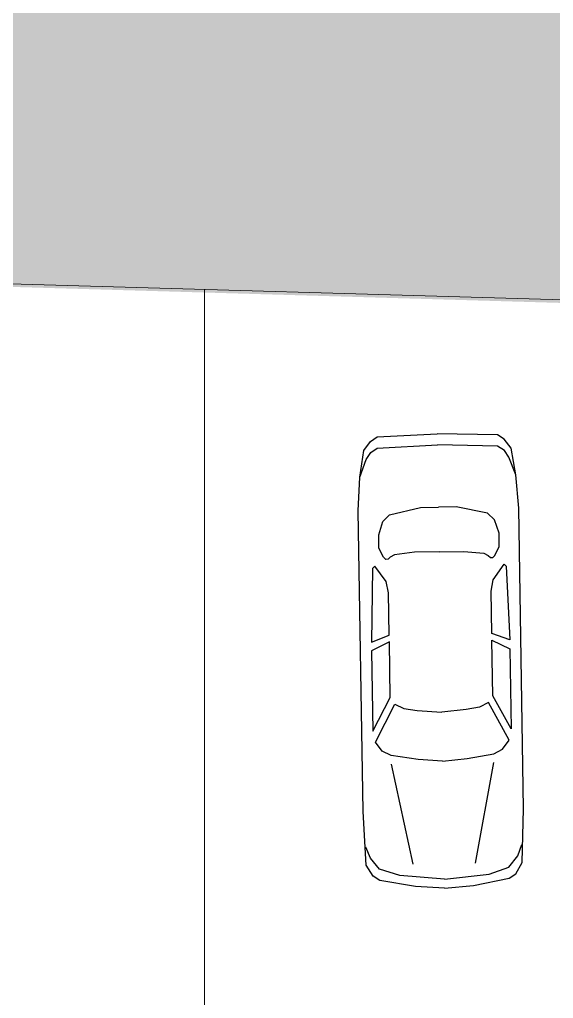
# Model space of a CAD drawing. Header units: centimetres. Extents: x 63871 to 181827, y -95930 to 42199.
# Drawn here: x 152626 to 153125, y 20722 to 21638 of the extents above; entities that cross this region are included whole.
import ezdxf

# ---------------------------------------------------------------- set-up
doc = ezdxf.new("R2010")
doc.units = ezdxf.units.CM
for name, color, linetype, lineweight in [('ARA SINIRLAR', 225, 'Continuous', 15), ('ARM_Pen_No__252', 8, 'Continuous', 18), ('OLUK', 222, 'Continuous', 15)]:
    doc.layers.add(name, color=color, linetype=linetype, lineweight=lineweight)
doc.layers.add('furn', color=7, linetype='Continuous')

# ---------------------------------------------------------------- blocks, each defined once
blk = doc.blocks.new('02PCAR03')
at = {"color": 0, "linetype": 'ByBlock'}
for p, q in [((-170, 36), (-185, 35)), ((-35, 36), (-170, 36)), ((-11, 35), (-35, 36)), ((-197, 33), (-201, 30)), ((-185, 35), (-197, 33)), ((-193, 32), (-196, 30)), ((-185, 35), (-193, 32)), ((-144, 30), (-111, 31)), ((-111, 31), (-114, 23)), ((-111, 23), (-107, 31)), ((-107, 31), (-71, 31)), ((-71, 31), (-86, 23)), ((-14, 33), (-19, 35)), ((-9, 29), (-14, 33)), ((-6, 32), (-11, 35)), ((-4, 29), (-6, 32)), ((-203, 27), (-204, 0)), ((-201, 30), (-203, 27)), ((-198, 27), (-199, 0)), ((-196, 30), (-198, 27)), ((-159, 27), (-165, 25)), ((-153, 27), (-159, 27)), ((-149, 25), (-153, 27)), ((-145, 29), (-144, 30)), ((-138, 24), (-145, 29)), ((-66, 30), (-83, 21)), ((-62, 27), (-66, 30)), ((-60, 23), (-62, 27)), ((-6, 20), (-9, 29)), ((-1, 13), (-4, 29)), ((-168, 22), (-171, 8)), ((-165, 25), (-168, 22)), ((-150, 20), (-149, 22)), ((-148, 24), (-149, 25)), ((-149, 22), (-148, 23)), ((-148, 23), (-148, 24)), ((-133, 23), (-138, 24)), ((-114, 23), (-133, 23)), ((-86, 23), (-111, 23)), ((-58, 11), (-60, 23)), ((-11, 14), (-56, 23)), ((-151, 11), (-150, 20)), ((-83, 21), (-81, 17)), ((-4, 0), (-6, 20)), ((-81, 17), (-80, 11)), ((-151, 0), (-151, 11)), ((-80, 11), (-79, 0)), ((-57, 0), (-58, 11)), ((0, 0), (-1, 13)), ((-171, 8), (-171, 0)), ((-203, -27), (-204, 0)), ((-198, -27), (-199, 0)), ((-171, -8), (-171, 0)), ((-151, 0), (-151, -11)), ((-80, -11), (-79, 0)), ((-57, 0), (-58, -11)), ((-4, 0), (-6, -20)), ((0, 0), (-1, -13)), ((-168, -22), (-171, -8)), ((-151, -11), (-150, -20)), ((-81, -17), (-80, -11)), ((-58, -11), (-60, -23)), ((-1, -13), (-4, -29)), ((-83, -21), (-81, -17)), ((-11, -14), (-56, -23)), ((-150, -20), (-149, -22)), ((-66, -30), (-83, -21)), ((-6, -20), (-9, -29)), ((-165, -25), (-168, -22)), ((-159, -27), (-165, -25)), ((-149, -25), (-153, -27)), ((-149, -22), (-148, -23)), ((-148, -24), (-149, -25)), ((-148, -23), (-148, -24)), ((-138, -24), (-145, -29)), ((-133, -23), (-138, -24)), ((-114, -23), (-133, -23)), ((-111, -31), (-114, -23)), ((-86, -23), (-111, -23)), ((-111, -23), (-107, -31)), ((-71, -31), (-86, -23)), ((-60, -23), (-62, -27)), ((-201, -30), (-203, -27)), ((-197, -33), (-201, -30)), ((-196, -30), (-198, -27)), ((-193, -32), (-196, -30)), ((-153, -27), (-159, -27)), ((-145, -29), (-144, -30)), ((-144, -30), (-111, -31)), ((-62, -27), (-66, -30)), ((-9, -29), (-14, -33)), ((-4, -29), (-6, -32)), ((-185, -35), (-197, -33)), ((-185, -35), (-193, -32)), ((-170, -36), (-185, -35)), ((-107, -31), (-71, -31)), ((-11, -35), (-35, -36)), ((-14, -33), (-19, -35)), ((-6, -32), (-11, -35)), ((-35, -36), (-170, -36))]:
    blk.add_line(p, q, dxfattribs=at)
blk = doc.blocks.new('yerleşim planı')
at = {"layer": 'ARM_Pen_No__252'}
h = blk.add_hatch(dxfattribs=at)
h.set_pattern_fill('AR-HBONE', color=256, scale=0.51)
h.set_pattern_definition([(45, (-177987.134, -15156.517), (0, 73.27889), [155.448, -51.816]), (135, (-177950.495, -15119.877), (7e-15, 73.27889), [155.448, -51.816])])
h.paths.add_polyline_path([(-11399.71, 5829.41), (-11341.13, 5424.64), (438.6, 5081.28), (456.1, 5480.93)])
at = {"layer": 'ARA SINIRLAR'}
for p, q in [((438.7, 5084.19), (-11341.04, 5427.54)), ((-3630.16, 5202.79), (-3630.16, 3713.23))]:
    blk.add_line(p, q, dxfattribs=at)
at = {"layer": 'furn', "linetype": 'Continuous', "xscale": 2.086125961570064, "yscale": 2.086125961570064, "zscale": 2.086125961570064, "rotation": 270.9296038315418}
blk.add_blockref('02PCAR03', (-3405.41, 4642.19), dxfattribs=at)

msp = doc.modelspace()

# ---------------------------------------------------------------- block references
at = {"layer": 'OLUK'}
msp.add_blockref('yerleşim planı', (156428.79, 16182.58), dxfattribs=at)

doc.saveas('drawing.dxf')
